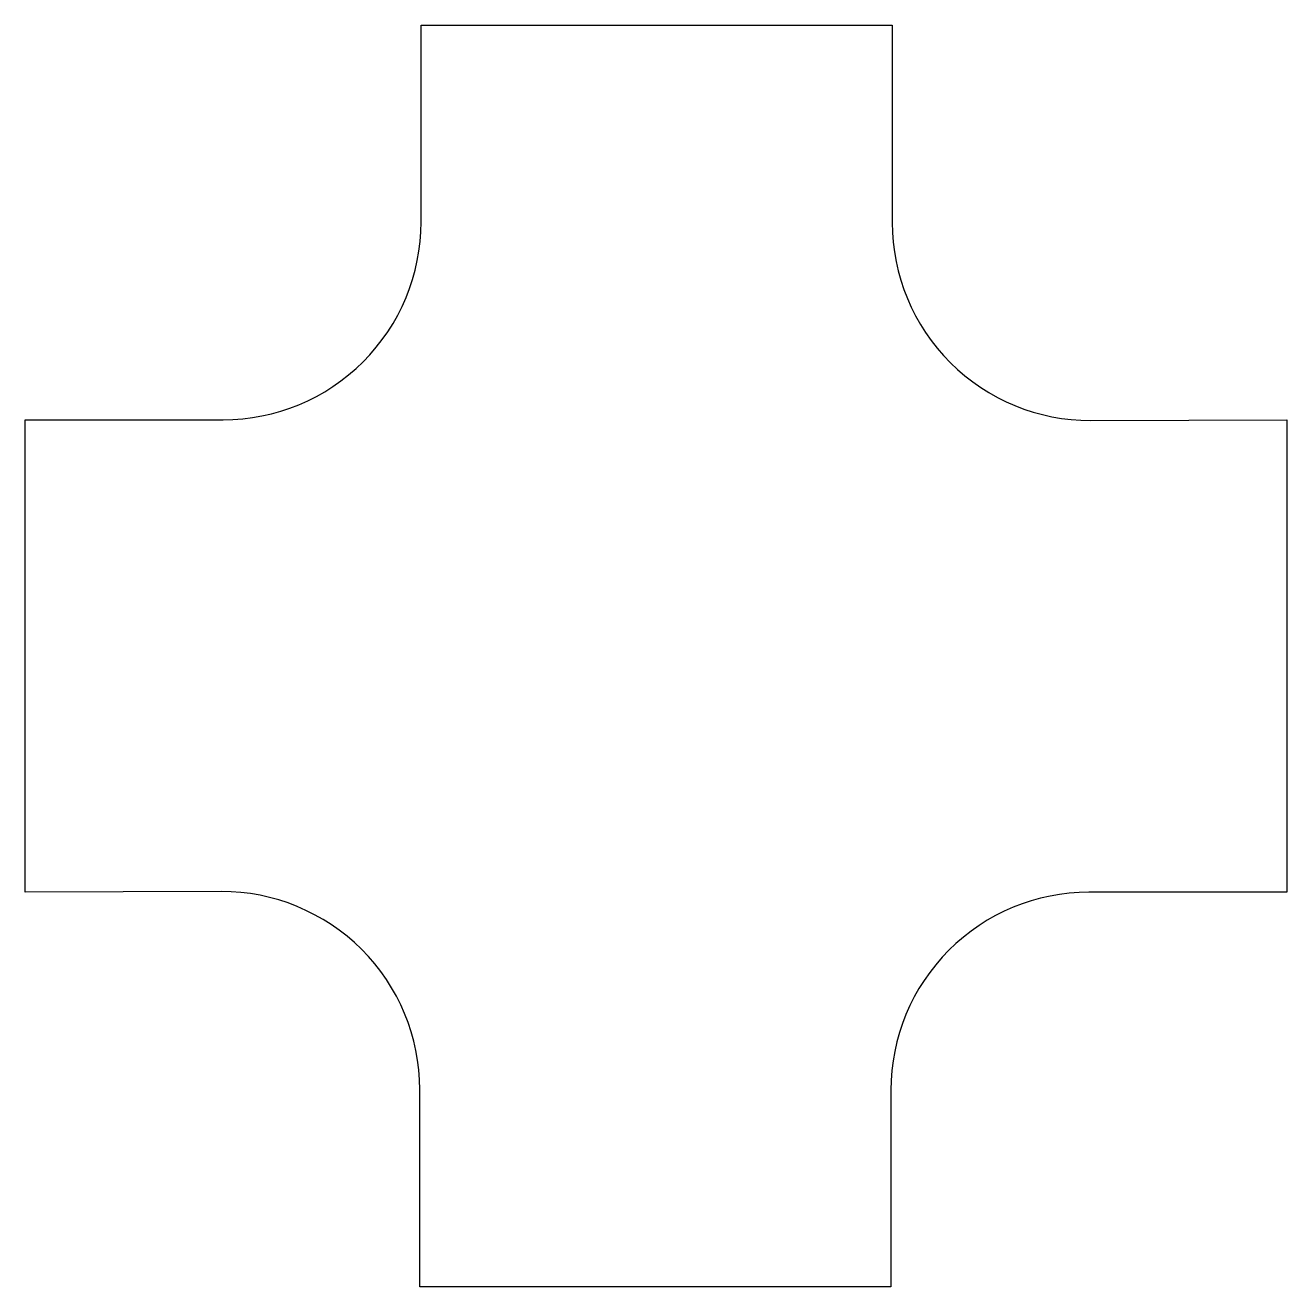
# Model space of a CAD drawing. Header units: millimetres. Extents: x 2500.36 to 2505.37, y 1596.61 to 1601.63.
import ezdxf

# ---------------------------------------------------------------- set-up
doc = ezdxf.new("R2010")
doc.units = ezdxf.units.MM

msp = doc.modelspace()

# ---------------------------------------------------------------- linework, layer by layer
for points in [[(2503.7999, 1596.6093), (2501.9256, 1596.6093), (2501.9256, 1597.3941, 0.415193), (2501.1355, 1598.1816), (2500.3559, 1598.179), (2500.3559, 1600.0585), (2501.1434, 1600.0585, 0.414214), (2501.9309, 1600.846), (2501.9309, 1601.6283)], [(2501.9309, 1601.6283), (2503.8051, 1601.6283), (2503.8051, 1600.8434, 0.415193), (2504.5953, 1600.0559), (2505.3749, 1600.0585), (2505.3749, 1598.179), (2504.5874, 1598.179, 0.414214), (2503.7999, 1597.3915), (2503.7999, 1596.6093)]]:
    msp.add_lwpolyline(points, format="xyb")

doc.saveas('drawing.dxf')
